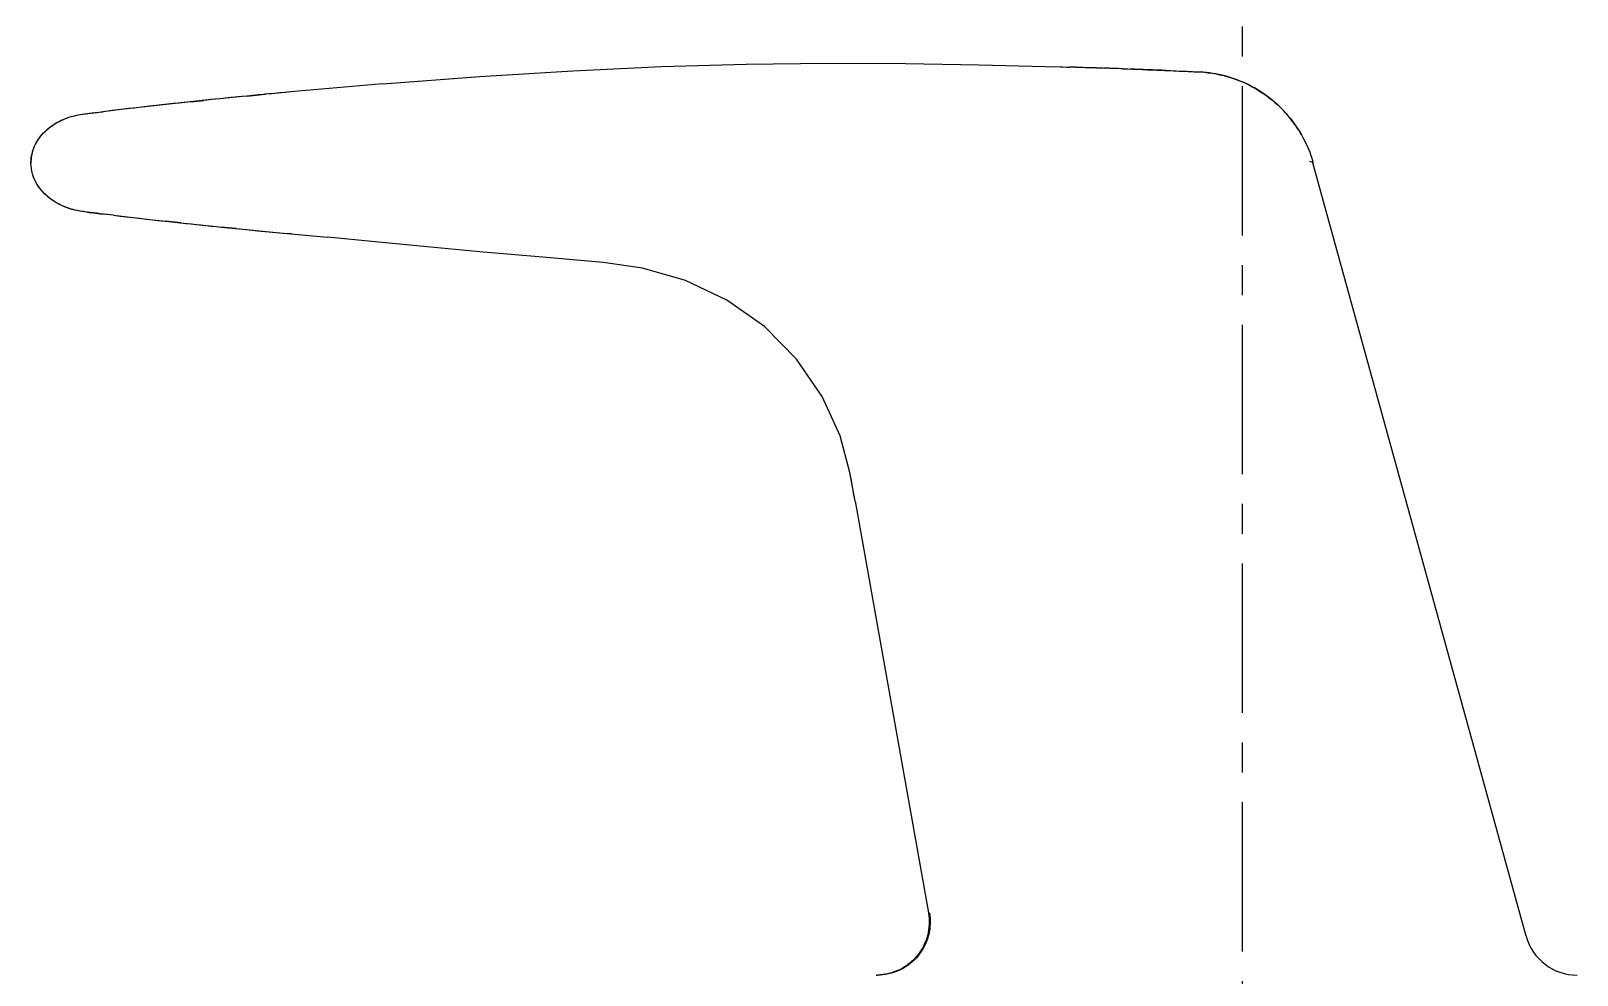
# Model space of a CAD drawing. Header units: millimetres. Extents: x 601 to 1195, y -13 to 407.
# Drawn here: x 643.1 to 708.9, y 166.9 to 207.1 of the extents above; entities that cross this region are included whole.
import ezdxf

# ---------------------------------------------------------------- set-up
doc = ezdxf.new("R2010")
doc.units = ezdxf.units.MM
doc.header["$LTSCALE"] = 0.1
doc.linetypes.add('CENTERX2', pattern=[101.6, 63.5, -12.7, 12.7, -12.7])
doc.layers.add('CENTER', color=1, linetype='CENTERX2')

msp = doc.modelspace()

# ---------------------------------------------------------------- linework, layer by layer
for p, q in [((662.1998, 205.1818), (666.155, 205.4272)), ((666.155, 205.4272), (669.9301, 205.5999)), ((669.9301, 205.5999), (673.5359, 205.7038)), ((686.2653, 205.6045), (686.9171, 205.5874)), ((686.9171, 205.5874), (686.9172, 205.5874)), ((686.9171, 205.5874), (686.9589, 205.5863)), ((686.9589, 205.5863), (687.5617, 205.5703)), ((686.9589, 205.5863), (687.0056, 205.5851)), ((687.0056, 205.5851), (687.1835, 205.5805)), ((687.1835, 205.5805), (687.299, 205.5774)), ((687.5617, 205.5703), (687.9586, 205.559)), ((687.9586, 205.559), (688.4449, 205.5443)), ((688.4449, 205.5443), (688.7663, 205.5341)), ((689.5621, 205.5073), (689.8711, 205.496)), ((691.3942, 205.4365), (691.7523, 205.4218)), ((691.7523, 205.4218), (692.0459, 205.4094)), ((692.0459, 205.4094), (692.2815, 205.3992)), ((658.0634, 204.8646), (654.1553, 204.5227)), ((658.0634, 204.8646), (662.1998, 205.1818)), ((649.8887, 204.1032), (650.4522, 204.1624)), ((652.2936, 204.3477), (653.0613, 204.4214)), ((697.1627, 202.6918), (697.1623, 202.6925)), ((643.0888, 201.5055), (643.0891, 201.5215)), ((643.09, 201.5039), (643.0888, 201.5034)), ((643.0891, 201.5213), (643.0897, 201.545)), ((643.0898, 201.4783), (643.0894, 201.4861)), ((643.0897, 201.545), (643.0899, 201.5533)), ((643.0898, 201.4781), (643.0898, 201.4777)), ((697.5852, 201.7718), (697.5855, 201.7708)), ((697.6516, 201.5035), (697.6517, 201.5033)), ((706.7274, 168.5804), (697.6517, 201.5033)), ((646.6081, 199.272), (646.226, 199.3168)), ((649.4646, 198.949), (648.8244, 199.0187)), ((651.8181, 198.7058), (651.1806, 198.7697)), ((654.1289, 198.4863), (654.094, 198.4895)), ((654.1724, 198.4824), (654.1289, 198.4863)), ((654.1554, 198.4839), (655.709, 198.3381)), ((678.166, 187.1043), (677.9486, 188.3264)), ((678.166, 187.1039), (678.1019, 187.4621)), ((678.1659, 187.1045), (681.2846, 169.5722)), ((681.2857, 169.5724), (681.3284, 169.5707))]:
    msp.add_line(p, q)
for points in [[(673.5358, 205.7038), (676.9924, 205.7451), (680.3077, 205.7318)], [(680.3077, 205.7318), (683.4475, 205.6765), (686.2654, 205.6045)], [(697.1627, 202.6918), (697.2355, 202.559), (697.3349, 202.3653), (697.4298, 202.1632), (697.5151, 201.961), (697.5852, 201.7718)], [(643.0894, 201.4861), (643.0892, 201.4927), (643.0888, 201.5034)], [(697.5855, 201.7708), (697.5916, 201.7527), (697.5974, 201.7348), (697.6029, 201.7171), (697.6081, 201.6997), (697.6131, 201.6825), (697.6177, 201.6657), (697.6221, 201.6491), (697.6262, 201.6329), (697.63, 201.6169), (697.6336, 201.6014), (697.6369, 201.5862), (697.64, 201.5715), (697.6428, 201.5573), (697.6453, 201.5438), (697.6475, 201.5311), (697.6493, 201.5198), (697.6507, 201.5103), (697.6516, 201.5037)], [(667.4427, 197.2677), (664.8715, 197.4817), (662.3326, 197.7069), (659.957, 197.9283), (657.7469, 198.1408), (655.709, 198.3381)], [(677.9439, 188.3232), (677.5274, 189.8766), (676.766, 191.5598), (675.6802, 193.14), (674.3067, 194.5311), (672.7013, 195.6608), (670.9441, 196.4958), (669.1207, 197.0255), (667.4424, 197.2677)], [(678.1019, 187.4621), (678.0071, 187.9827), (677.9439, 188.3232)]]:
    msp.add_lwpolyline(points)
for centre, radius, start, end in [((680.1331, -62.1261), 267.7994, 87.982235, 88.466668), ((680.0858, -63.5645), 269.2386, 87.98296, 88.15242), ((671.2414, -291.2639), 497.109, 87.676594, 87.852278), ((692.5439, 200.0289), 5.3516, 75.150559, 86.726453), ((692.5564, 200.0796), 5.2994, 63.421812, 75.140959), ((692.5623, 200.0915), 5.2861, 51.936274, 63.42049), ((680.0716, -79.7566), 285.459, 95.58427, 96.822225), ((677.7152, -58.1051), 263.6807, 96.057769, 96.490771), ((679.1753, -71.9933), 277.6454, 95.556096, 95.938016), ((680.0419, -80.8479), 286.5423, 95.183228, 95.557124), ((680.1347, -81.8409), 287.5397, 95.183773, 95.402711), ((692.5731, 200.1052), 5.2686, 40.705868, 51.937695), ((681.1381, -87.8894), 293.661, 96.497413, 96.840348), ((692.5866, 200.117), 5.2507, 30.585217, 40.703685), ((692.5861, 200.1168), 5.2513, 29.430325, 30.584574), ((643.473, 201.5132), 0.3839, 174.224601, 178.764659), ((644.7317, 201.5033), 1.6425, 178.011703, 179.999351), ((644.7021, 201.5016), 1.6129, 179.940722, 180.823284), ((644.7023, 201.5016), 1.6131, 180.823284, 180.83743), ((644.7385, 201.503), 1.6493, 176.041454, 178.011488), ((644.7541, 201.5018), 1.6649, 172.157533, 176.03776), ((644.8089, 201.4933), 1.7204, 163.262416, 172.123995), ((652.6087, 256.0723), 57.1125, 262.82625, 263.205499), ((663.5819, 348.1682), 149.8598, 263.20537, 263.349413), ((679.3141, 475.9662), 278.6205, 263.258766, 264.819273), ((677.71, 461.5643), 264.1299, 263.237606, 263.721487), ((679.1205, 474.4864), 277.1287, 263.856939, 264.21366), ((680.0671, 483.8553), 286.5454, 264.342324, 264.799434), ((708.8965, 169.1783), 2.25, 195.40978, 269.99056), ((679.0705, 169.1587), 2.2304, 270.000815, 271.287833)]:
    msp.add_arc(centre, radius, start, end)
for points, knots in [([(689.5621, 205.5073), (690.1202, 205.4876), (690.9986, 205.4531), (692.0944, 205.4074), (692.6323, 205.3842), (692.8495, 205.3717)], [0, 0, 0, 0, 0.5091677, 0.8015774, 1, 1, 1, 1]), ([(692.8495, 205.3717), (693.3042, 205.3455), (694.1946, 205.1797), (695.4072, 204.6109), (696.4274, 203.7765), (696.9491, 203.0712), (697.1623, 202.6925)], [0, 0, 0, 0, 0.2586886, 0.507778, 0.7531604, 1, 1, 1, 1]), ([(643.0899, 201.5534), (643.0969, 201.7805), (643.209, 202.2353), (643.6049, 202.8062), (644.154, 203.2265), (644.578, 203.4062), (644.796, 203.4706)], [0, 0, 0, 0, 0.2497633, 0.4992686, 0.7500956, 1, 1, 1, 1]), ([(644.796, 203.4706), (644.9008, 203.5015), (645.1271, 203.5502), (645.5832, 203.6189), (645.9336, 203.654), (646.1621, 203.6813)], [0, 0, 0, 0, 0.236875, 0.5008422, 1, 1, 1, 1]), ([(643.3639, 202.4365), (643.436, 202.5534), (643.5475, 202.6985), (643.6759, 202.8279), (643.7081, 202.8586)], [0, 0, 0, 0, 0.7558244, 1, 1, 1, 1]), ([(645.4766, 199.4069), (645.3414, 199.424), (645.0763, 199.4603), (644.6794, 199.5611), (644.2917, 199.7262), (643.7922, 200.0327), (643.2707, 200.5856), (643.0936, 201.1826), (643.0893, 201.4784)], [0, 0, 0, 0, 0.1187089, 0.232996, 0.3556786, 0.4843658, 0.7421866, 1, 1, 1, 1]), ([(697.5006, 201.5778), (697.5384, 201.5687), (697.5888, 201.5559), (697.6493, 201.5218), (697.6516, 201.5035)], [0, 0, 0, 0, 0.6772137, 1, 1, 1, 1]), ([(644.1533, 199.8149), (644.139, 199.8234), (644.0415, 199.8824), (643.7893, 200.0582), (643.5329, 200.3129), (643.3865, 200.5305), (643.3517, 200.5885)], [0, 0, 0, 0, 0.0444679, 0.3030784, 0.8202993, 1, 1, 1, 1]), ([(644.7668, 199.5441), (644.7246, 199.5569), (644.5927, 199.6002), (644.3871, 199.6859), (644.2226, 199.7739), (644.1533, 199.8149)], [0, 0, 0, 0, 0.2116296, 0.6602616, 1, 1, 1, 1]), ([(645.4766, 199.4069), (645.2722, 199.4327), (645.0396, 199.4684), (644.814, 199.5299), (644.7668, 199.5441)], [0, 0, 0, 0, 0.7910523, 1, 1, 1, 1]), ([(681.2857, 169.5724), (681.3419, 169.2566), (681.3228, 168.7547), (681.0897, 168.1514), (680.8256, 167.7411), (680.4755, 167.4011), (679.9297, 167.0539), (679.4414, 166.9361), (679.1206, 166.9289)], [0, 0, 0, 0, 0.2492494, 0.3746126, 0.4999579, 0.6253115, 0.7506829, 1, 1, 1, 1]), ([(681.3284, 169.5707), (681.3821, 169.2666), (681.3671, 168.7706), (681.138, 168.1566), (680.8554, 167.7191), (680.4755, 167.3634), (679.9133, 167.0298), (679.4288, 166.9283), (679.1211, 166.9283)], [0, 0, 0, 0, 0.2373058, 0.3674088, 0.5006268, 0.6337311, 0.7635338, 1, 1, 1, 1])]:
    msp.add_open_spline(points, degree=3, knots=knots)
for points in [[(692.2815, 205.3992), (692.5264, 205.3883), (692.7273, 205.3787), (692.8495, 205.3717)], [(644.1927, 203.2153), (644.3841, 203.324), (644.5885, 203.4093), (644.796, 203.4706)], [(644.796, 203.4706), (644.8883, 203.4978), (644.9938, 203.5216), (645.106, 203.5426)], [(645.106, 203.5426), (645.212, 203.5624), (645.324, 203.5797), (645.4369, 203.5953)], [(645.4369, 203.5953), (645.5539, 203.6114), (645.6718, 203.6255), (645.7847, 203.6385)], [(645.7847, 203.6385), (645.9214, 203.6541), (646.0507, 203.668), (646.1621, 203.6813)], [(643.7081, 202.8586), (643.8535, 202.9968), (644.0176, 203.1158), (644.1927, 203.2153)], [(643.1614, 201.9887), (643.2086, 202.1462), (643.2775, 202.2965), (643.3639, 202.4365)], [(643.1543, 201.0414), (643.1142, 201.1829), (643.0915, 201.3295), (643.0893, 201.4781)], [(643.3517, 200.5885), (643.2666, 200.7301), (643.1994, 200.8825), (643.1543, 201.0414)], [(646.6081, 199.272), (646.2309, 199.3167), (645.8534, 199.3593), (645.4766, 199.4069)]]:
    msp.add_open_spline(points, degree=3)
at = {"layer": 'CENTER'}
msp.add_line((694.6517, 117.1322), (694.6517, 210.1006), dxfattribs=at)

doc.saveas('drawing.dxf')
